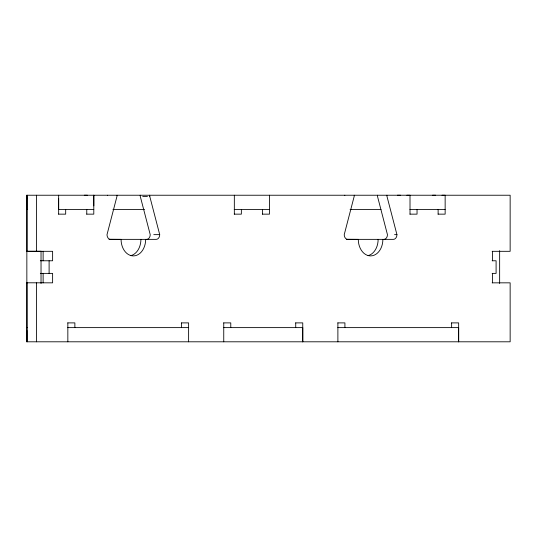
<?xml version="1.0" encoding="UTF-8"?>
<svg xmlns="http://www.w3.org/2000/svg" width="537" height="537" viewBox="0 0 537 537"><rect width="100%" height="100%" fill="white"/><g stroke="black" fill="none" stroke-linecap="round" stroke-linejoin="round"><path stroke-width="0.81" d="M492.14 282.845L510.143 282.838L510.15 341.8L26.85 341.8L26.85 330.456M26.85 198.072L26.85 209.417L27.192 209.417M43.128 260.774L43.128 251.316M58.654 209.417L58.654 198.777M93.794 205.872L93.794 195.233L93.794 214.149L86.672 214.149M492.577 282.838L492.583 273.38M26.85 341.8L26.85 195.233L510.15 195.233L510.143 251.316L492.14 251.323M84.302 195.233L87.464 195.233M397.36 195.233L400.521 195.233M406.851 195.233L410.013 195.233L410.013 214.149M432.493 195.233L435.655 195.233M441.985 195.233L445.146 195.233L445.146 214.149L438.031 214.149M142.701 196.582L147.447 196.582M58.567 209.417L93.794 209.417M112.911 209.417L144.587 209.417M234.246 209.417L269.473 209.417M350.07 209.417L381.015 209.417M409.919 209.417L445.146 209.417M58.567 214.149L65.682 214.149L65.682 209.417M234.246 214.149L241.361 214.149L241.361 209.417M262.351 214.149L269.473 214.149L269.473 195.233M409.919 214.149L417.041 214.149L417.041 209.417M153.783 234.635L159.711 234.635L149.816 196.582M394.561 234.635L396.937 234.635L387.036 196.582A4.726 3.511 90 0 1 386.888 195.233M109.018 239.361L156.2 239.361A4.726 3.511 -90 0 0 159.711 234.635M346.56 239.361L393.42 239.361A4.726 3.511 90 0 0 396.937 234.635M26.85 251.269L41.034 251.269M40.322 260.774L52.619 260.774L52.619 251.316L27.025 251.316L27.025 195.233M492.14 260.774L496.094 260.774L496.094 273.38L492.14 273.38M40.322 273.38L52.619 273.38L52.619 282.838L26.85 282.791M67.749 322.891L74.871 322.891L74.871 327.617M181.499 322.891L188.615 322.891L188.615 341.8M223.66 322.891L230.776 322.891L230.776 327.617M295.632 322.891L302.754 322.891L302.754 341.8L302.754 327.617L223.66 327.617M337.793 322.891L344.915 322.891L344.915 327.617M451.543 322.891L458.658 322.891L458.658 341.8L458.658 327.617L337.793 327.617M26.85 327.617L27.192 327.617M67.749 327.617L188.615 327.617M492.577 251.316L492.583 260.774M43.128 273.38L43.128 282.838M26.85 195.233L26.85 198.777M499.645 250.658L499.645 283.455M451.63 322.891L451.63 327.617M438.125 209.417L438.125 214.149M337.887 322.891L337.887 341.8M295.726 322.891L295.726 327.617M262.445 209.417L262.445 214.149M234.333 195.233L234.333 214.149M223.748 322.891L223.748 341.8M181.587 322.891L181.587 327.617M86.766 209.417L86.766 214.149M67.843 322.891L67.843 341.8M58.654 195.233L58.654 214.149M49.109 260.774L49.109 273.38M41.034 251.215L41.034 283.523M36.516 195.233L36.516 251.316M36.516 282.838L36.516 341.8M27.025 282.838L27.025 341.8M117.053 195.233A4.726 3.517 90 0 1 116.905 196.589L107.011 234.635A4.726 3.511 -90 0 0 109.884 239.28L121.067 239.361A16.546 12.297 -90 0 0 133.364 255.907A16.546 12.297 -90 0 0 145.661 239.361M140.177 195.233A4.726 3.517 -90 0 0 140.325 196.589L150.219 234.635A4.726 3.517 90 0 1 146.708 239.361M107.561 195.233A4.726 3.511 -90 0 1 107.548 195.575M377.404 195.233A4.726 3.511 90 0 0 377.551 196.582L387.446 234.635A4.726 3.511 -90 0 1 383.928 239.361M344.781 195.233A4.726 3.517 90 0 1 344.774 195.575M382.881 239.361A16.546 12.297 90 0 1 370.584 255.907A16.546 12.297 90 0 1 358.286 239.361L347.103 239.28A4.726 3.511 90 0 1 344.23 234.635L354.125 196.582A4.726 3.511 90 0 0 354.272 195.233M378.135 239.361A16.546 12.297 -90 0 1 368.073 255.632M149.81 196.589A4.726 3.517 -90 0 1 149.662 195.233M140.916 239.361A16.546 12.297 90 0 1 130.853 255.632"/></g></svg>
